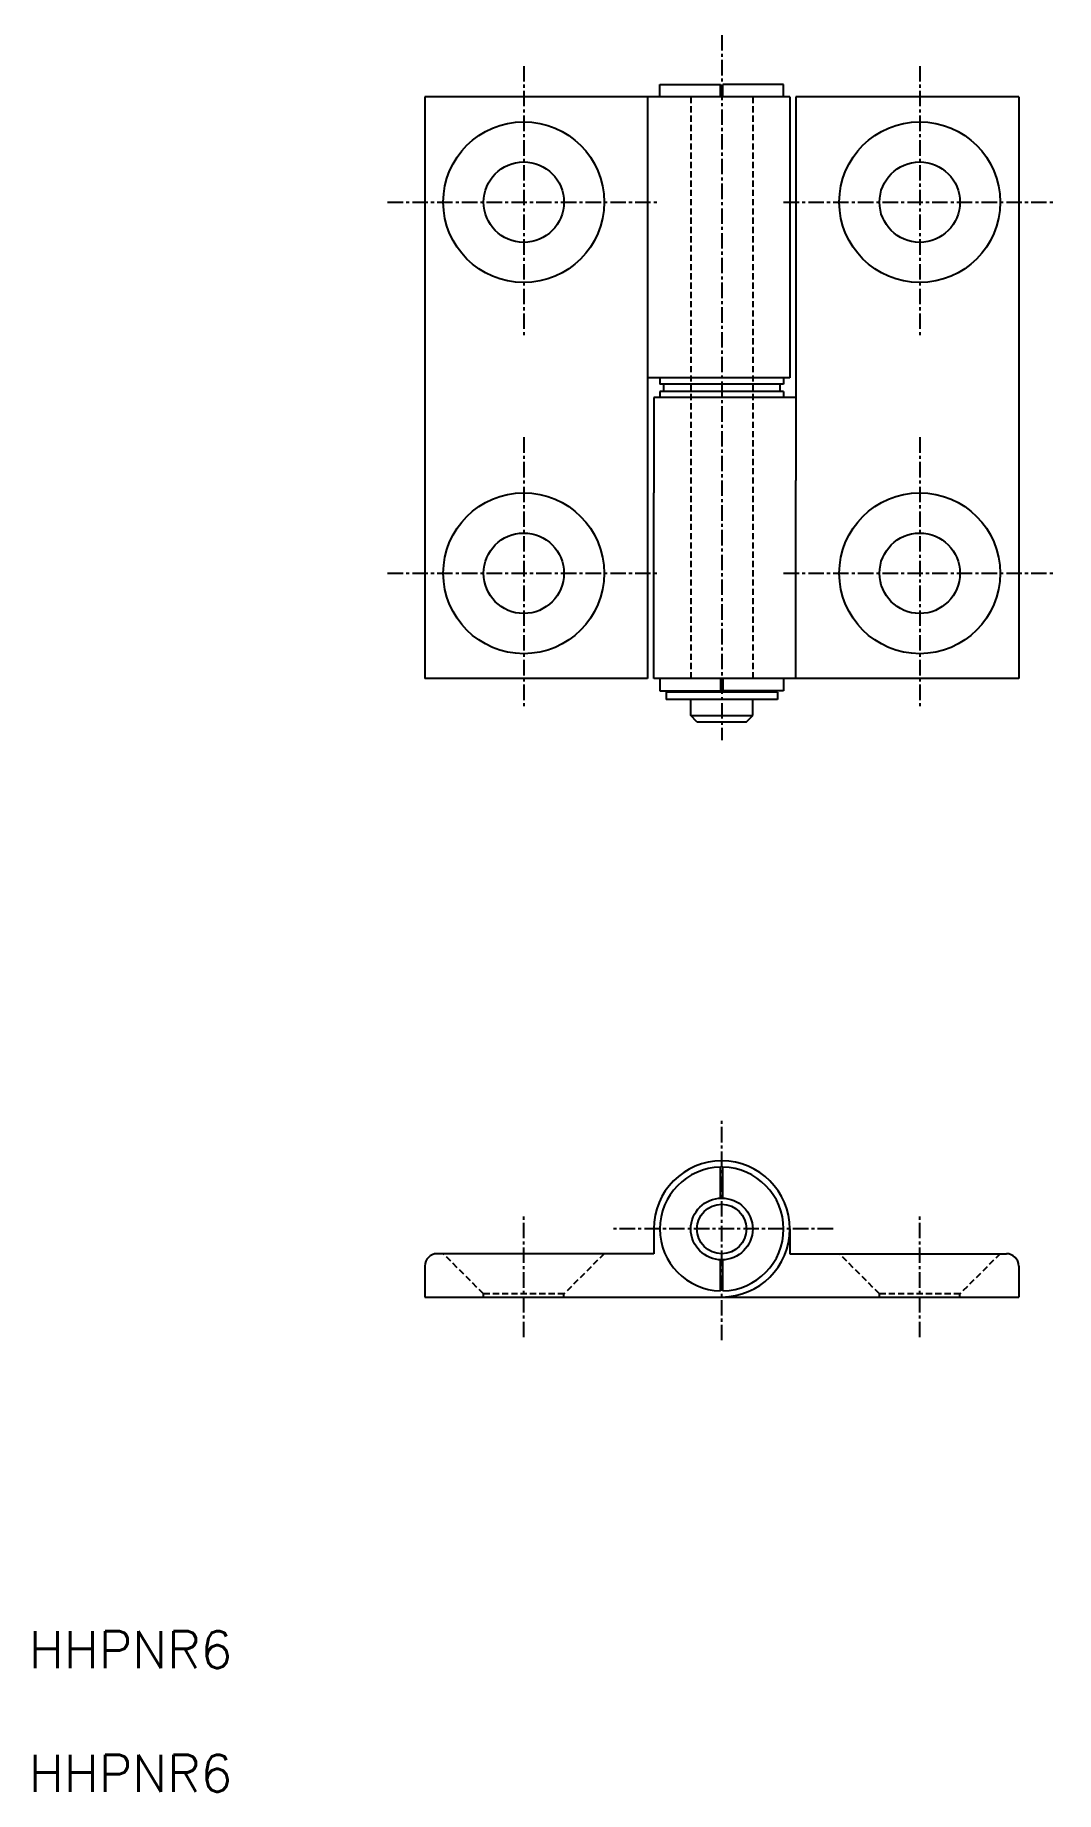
# Model space of a CAD drawing. Extents: x 11 to 93, y 10 to 152.
import ezdxf

# ---------------------------------------------------------------- set-up
doc = ezdxf.new("R2010")
doc.units = 0
doc.linetypes.add('CENTER', pattern=[2, 1.25, -0.25, 0.25, -0.25])
doc.linetypes.add('DASHED', pattern=[0.75, 0.5, -0.25])
doc.layers.get('0').update_dxf_attribs({"linetype": 'CONTINUOUS'})
doc.layers.add('CENTER', color=1, linetype='CENTER')
doc.styles.get("Standard").update_dxf_attribs({"font": 'txt.shx', "bigfont": '@extfont2.shx'})

msp = doc.modelspace()

# ---------------------------------------------------------------- linework, layer by layer
at = {"color": 7, "linetype": 'CONTINUOUS'}
for p, q in [((61, 147), (61, 148)), ((61, 148), (65.9, 148)), ((65.9, 147), (65.9, 148)), ((66.1, 147), (66.1, 148)), ((71, 148), (66.1, 148)), ((71, 147), (71, 148)), ((42, 147), (42, 100)), ((71.5, 147), (42, 147)), ((60, 147), (60, 100)), ((71.5, 147), (71.5, 131)), ((90, 147), (72, 147)), ((72, 147), (72, 116)), ((90, 147), (90, 100)), ((71.5, 131), (71.5, 124.3)), ((71.5, 124.3), (60, 124.3)), ((61, 124.3), (61, 123.8)), ((71, 123.8), (61, 123.8)), ((61.3, 123.8), (61.3, 123.2)), ((70.7, 123.8), (70.7, 123.2)), ((71, 124.3), (71, 123.8)), ((60.5, 122.7), (60.5, 115)), ((72, 122.7), (60.5, 122.7)), ((61, 123.2), (61, 122.7)), ((71, 123.2), (61, 123.2)), ((71, 123.2), (71, 122.7)), ((72, 100), (72, 116)), ((60.5, 100), (60.5, 115)), ((60, 100), (42, 100)), ((72, 100), (60.5, 100)), ((61, 100), (61, 99)), ((65.9, 100), (65.9, 99)), ((66.1, 100), (66.1, 99)), ((71, 100), (71, 99)), ((90, 100), (72, 100)), ((61, 99), (65.9, 99)), ((61.5, 98.9), (61.5, 98.3)), ((70.5, 98.9), (61.5, 98.9)), ((70.5, 98.3), (61.5, 98.3)), ((63.5, 97), (63.5, 98.3)), ((71, 99), (66.1, 99)), ((68.5, 97), (68.5, 98.3)), ((70.5, 98.9), (70.5, 98.3)), ((64, 96.5), (63.5, 97)), ((63.5, 97), (68.5, 97)), ((68, 96.5), (68.5, 97)), ((64, 96.5), (68, 96.5)), ((65.9, 58), (65.9, 60.5)), ((66.1, 58), (66.1, 60.5)), ((60.5, 55.5), (60.5, 53.5)), ((71.5, 55.5), (71.5, 53.5)), ((60.5, 53.5), (43, 53.5)), ((65.9, 50.5), (65.9, 53)), ((66.1, 50.5), (66.1, 53)), ((71.5, 53.5), (89, 53.5)), ((42, 52.5), (42, 50)), ((90, 52.5), (90, 50)), ((42, 50), (66, 50)), ((66, 50), (90, 50))]:
    msp.add_line(p, q, dxfattribs=at)
at = {"color": 3, "linetype": 'DASHED'}
for p, q in [((63.5, 147), (63.5, 100)), ((68.5, 147), (68.5, 100)), ((46.75, 50.25), (43.5, 53.5)), ((56.5, 53.5), (53.25, 50.25)), ((78.75, 50.25), (75.5, 53.5)), ((88.5, 53.5), (85.25, 50.25)), ((53.25, 50.25), (46.75, 50.25)), ((46.75, 50), (46.75, 50.25)), ((53.25, 50), (53.25, 50.25)), ((78.75, 50), (78.75, 50.25)), ((85.25, 50.25), (78.75, 50.25)), ((85.25, 50), (85.25, 50.25))]:
    msp.add_line(p, q, dxfattribs=at)
at = {"color": 7, "linetype": 'CONTINUOUS'}
for centre, radius in [((50, 138.5), 6.5), ((82, 138.5), 6.5), ((50, 138.5), 3.25), ((82, 138.5), 3.25), ((50, 108.5), 6.5), ((82, 108.5), 6.5), ((50, 108.5), 3.25), ((82, 108.5), 3.25), ((66, 55.5), 2.5), ((66, 55.5), 2)]:
    msp.add_circle(centre, radius, dxfattribs=at)
for centre, radius, start, end in [((66, 55.5), 5.5, 270, 180), ((66, 55.5), 5, 91.146, 268.854), ((66, 55.5), 5, 271.146, 88.854), ((43, 52.5), 1, 90, 180), ((89, 52.5), 1, 360, 90)]:
    msp.add_arc(centre, radius, start, end, dxfattribs=at)
at = {"layer": 'CENTER', "color": 1, "linetype": 'CENTER'}
for p, q in [((66, 152), (66, 95)), ((50, 149.5), (50, 127.5)), ((82, 149.5), (82, 127.5)), ((39, 138.5), (61, 138.5)), ((71, 138.5), (93, 138.5)), ((50, 119.5), (50, 97.5)), ((82, 119.5), (82, 97.5)), ((39, 108.5), (61, 108.5)), ((71, 108.5), (93, 108.5)), ((66, 46.5), (66, 64.5)), ((50, 46.75), (50, 56.75)), ((75, 55.5), (57, 55.5)), ((82, 46.75), (82, 56.75))]:
    msp.add_line(p, q, dxfattribs=at)

# ---------------------------------------------------------------- texts
at = {"color": 7, "linetype": 'CONTINUOUS'}
for p in [(10, 20), (10, 10)]:
    msp.add_text('HHPNR6', height=3, dxfattribs=at).set_placement(p)

doc.saveas('drawing.dxf')
